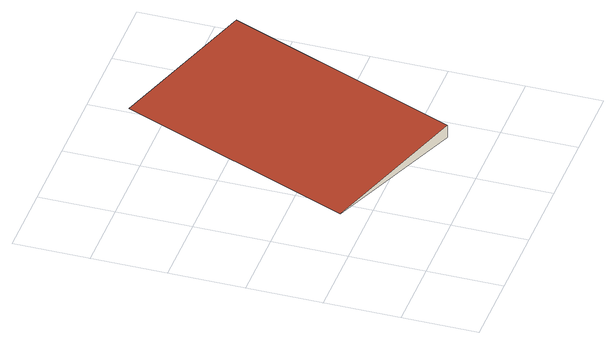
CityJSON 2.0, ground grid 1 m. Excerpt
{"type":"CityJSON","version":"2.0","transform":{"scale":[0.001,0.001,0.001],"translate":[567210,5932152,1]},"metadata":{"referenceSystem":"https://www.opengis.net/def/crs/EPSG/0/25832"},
"CityObjects":{
"building1":{"type":"Building","attributes":{"Grundfläche 2D":"6.915240","Grundhöhe NN":"1.986"},"geometry":[{"type":"Solid","lod":"3","boundaries":[[[[0,1,2,3]],[[4,3,2]],[[4,5,0,3]],[[5,1,0]],[[1,5,4,2]]]],"semantics":{"surfaces":[{"type":"RoofSurface"},{"type":"WallSurface"},{"type":"GroundSurface"}],"values":[[0,1,1,1,2]]}}]}
},
"vertices":[
[3984,3721,1173],[2089,4495,986],[812,1368,986],[2708,594,1173],[2708,594,986],[3984,3721,986]
]}
